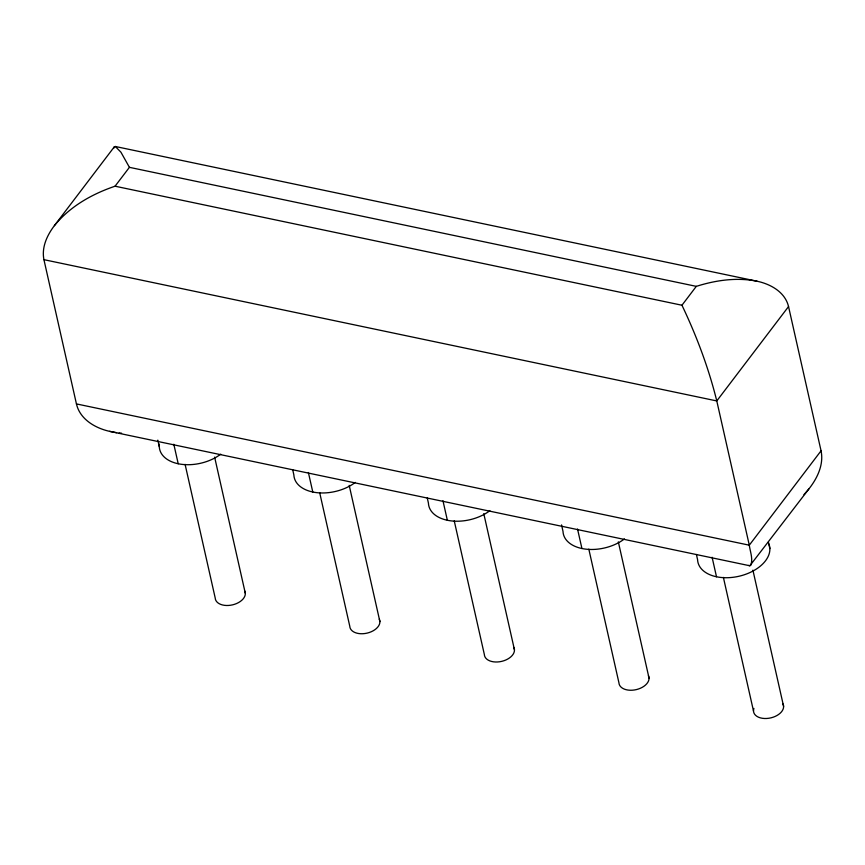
<?xml version="1.0" encoding="UTF-8"?>
<svg xmlns="http://www.w3.org/2000/svg" width="865" height="865" viewBox="0 0 865 865"><rect width="100%" height="100%" fill="white"/><g stroke="black" fill="none" stroke-linecap="round" stroke-linejoin="round"><path stroke-width="1.3" d="M113.661 148.423L114.277 146.877L115.337 146.488L757.156 281.244C770.683 284.109 785.139 292.132 788.545 306.567L821.058 450.806C823.956 464.7 817.241 478.453 808.786 489.071L749.858 565.775L109.585 431.343C95.204 428.132 79.948 419.287 76.434 403.912L43.931 259.673C41.434 247.379 47.078 235.237 54.387 225.657L114.277 146.877M750.701 565.472C753.296 559.049 750.15 551.74 749.295 545.188L716.782 400.938C708.619 367.939 696.574 335.901 681.955 305.237L115.056 186.202C92.036 193.998 69.827 206.508 54.387 225.657M115.056 186.202L129.415 167.334L120.927 152.197L115.337 146.488M681.955 305.237L696.303 286.358C715.842 280.195 736.883 277.157 757.156 281.244M788.545 306.567L716.782 400.938L43.931 259.673M821.058 450.806L749.295 545.188L76.434 403.912M803.963 494.618L808.786 489.071M119.089 432.943L121.576 433.214M109.585 431.343L116.602 432.684M129.415 167.334L696.303 286.358M748.755 565.407L749.858 565.775M768.39 542.074L769.861 548.583M752.907 570.154L783.604 706.37M723.389 577.388L753.491 710.987M712.1 557.265L716.501 576.771M696.401 554.465L697.579 559.666A36.708 22.75 -12.7 0 0 738.472 576.371A36.708 22.75 -12.7 0 0 768.866 543.923M618.334 541.89L649.042 678.106M588.816 549.134L618.918 682.734A15.289 9.483 -12.7 0 0 636.348 689.6A15.289 9.483 -12.7 0 0 648.415 675.716M577.528 529.002L581.929 548.518M561.536 524.914L563.007 531.413A36.708 22.75 -12.7 0 0 585.594 549.124A36.708 22.75 -12.7 0 0 624.454 538.917M483.773 513.637L514.47 649.853M454.244 520.881L484.346 654.481A15.289 9.483 -12.7 0 0 501.776 661.347A15.289 9.483 -12.7 0 0 513.842 647.463M442.956 500.749L447.356 520.265M427.267 497.959L428.435 503.16A36.708 22.75 -12.7 0 0 451.022 520.871A36.708 22.75 -12.7 0 0 489.882 510.664M349.2 485.384L379.897 621.6M319.672 492.628L349.774 626.228A15.289 9.483 -12.7 0 0 367.203 633.094A15.289 9.483 -12.7 0 0 379.281 619.199M308.383 472.495L312.784 492.012M292.694 469.706L293.862 474.907A36.708 22.75 -12.7 0 0 316.46 492.618A36.708 22.75 -12.7 0 0 355.31 482.411M214.628 457.131L245.325 593.347M185.099 464.375L215.201 597.964A15.289 9.483 -12.7 0 0 232.631 604.84A15.289 9.483 -12.7 0 0 244.709 590.946M173.811 444.242L178.212 463.759M157.83 440.144L159.29 446.654M782.987 703.969A15.289 9.483 -12.7 0 1 768.953 718.242A15.289 9.483 -12.7 0 1 753.902 708.435M220.737 454.157A36.708 22.75 -12.7 0 1 180.147 464.116A36.708 22.75 -12.7 0 1 159.387 444.221"/></g></svg>
